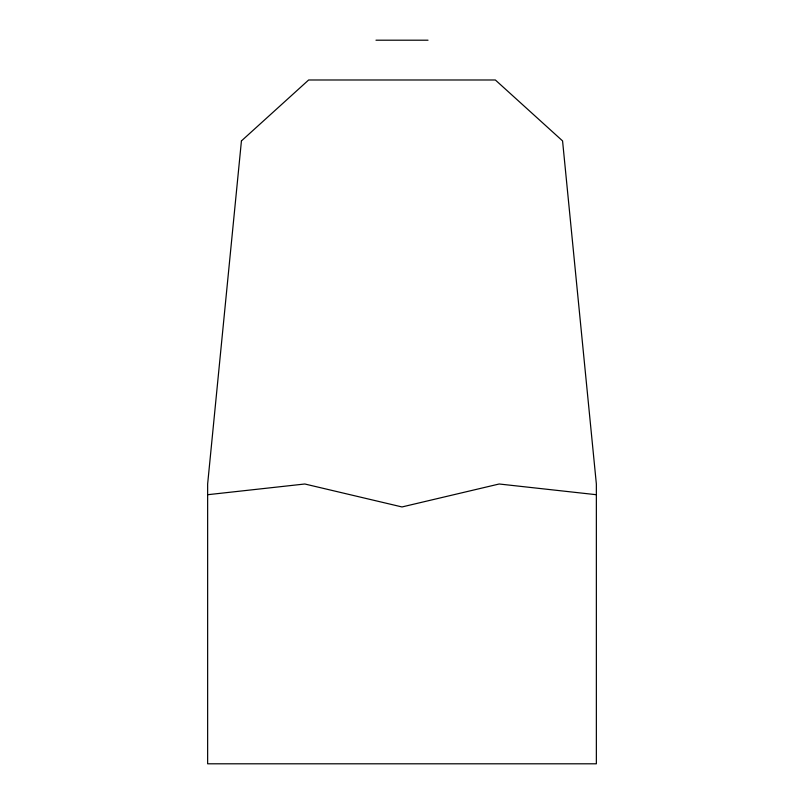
<?xml version="1.0" encoding="UTF-8"?>
<svg xmlns="http://www.w3.org/2000/svg" width="804" height="804" viewBox="0 0 804 804"><rect width="100%" height="100%" fill="white"/><g stroke="black" fill="none" stroke-linecap="round" stroke-linejoin="round"><path stroke-width="1.21" d="M207.643 494.711L304.827 483.998L402 506.952L499.173 483.998L596.357 494.711M375.981 40.2L428.019 40.2M241.431 140.911L207.643 483.998L207.643 763.8L596.357 763.8L596.357 483.998L562.569 140.911L495.354 79.988L308.646 79.988L241.431 140.911"/></g></svg>
